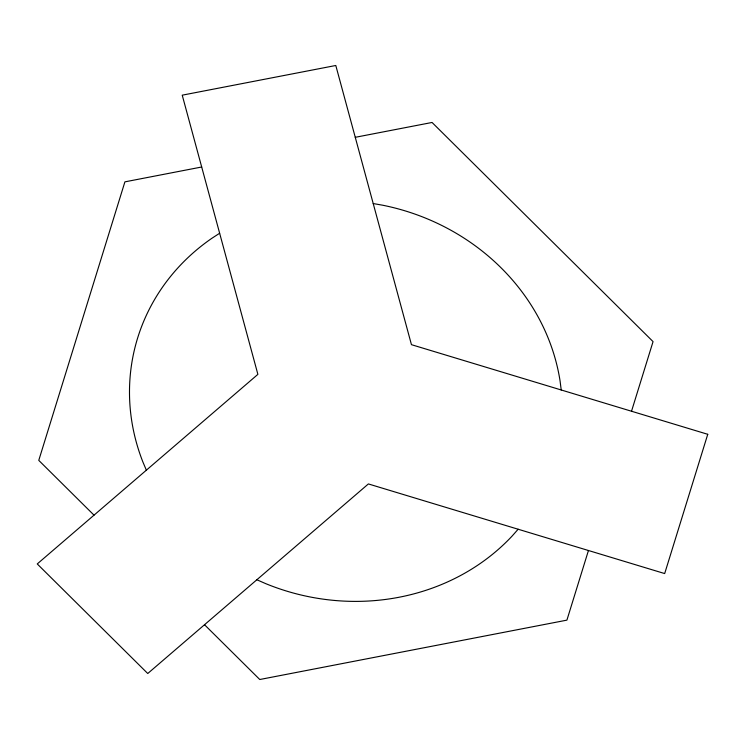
<?xml version="1.0" encoding="UTF-8"?>
<svg xmlns="http://www.w3.org/2000/svg" width="745" height="745" viewBox="0 0 745 745"><rect width="100%" height="100%" fill="white"/><g stroke="black" fill="none" stroke-linecap="round" stroke-linejoin="round"><path stroke-width="1.12" d="M588.448 550.508L566.908 620.138L259.772 679.514L204.521 624.729M631.518 411.24L653.058 341.61L432.053 122.469L355.263 137.313M518.148 529.239L512.243 535.925A217.605 199.101 15 0 1 265.63 583.605L256.867 579.759M219.645 233.25L211.999 238.204A217.605 199.101 15 0 0 142.835 461.844L146.365 470.188M201.69 167.001L124.909 181.855L38.768 460.373L94.019 515.158M373.217 203.553L382.651 205.21A217.605 199.101 15 0 1 560.1 381.17L561.218 389.98M707.75 434.298L664.68 573.566L368.384 483.933L147.752 673.508L37.25 563.937L257.882 374.363L182.227 95.174L335.799 65.486L411.454 344.674L707.75 434.298"/></g></svg>
